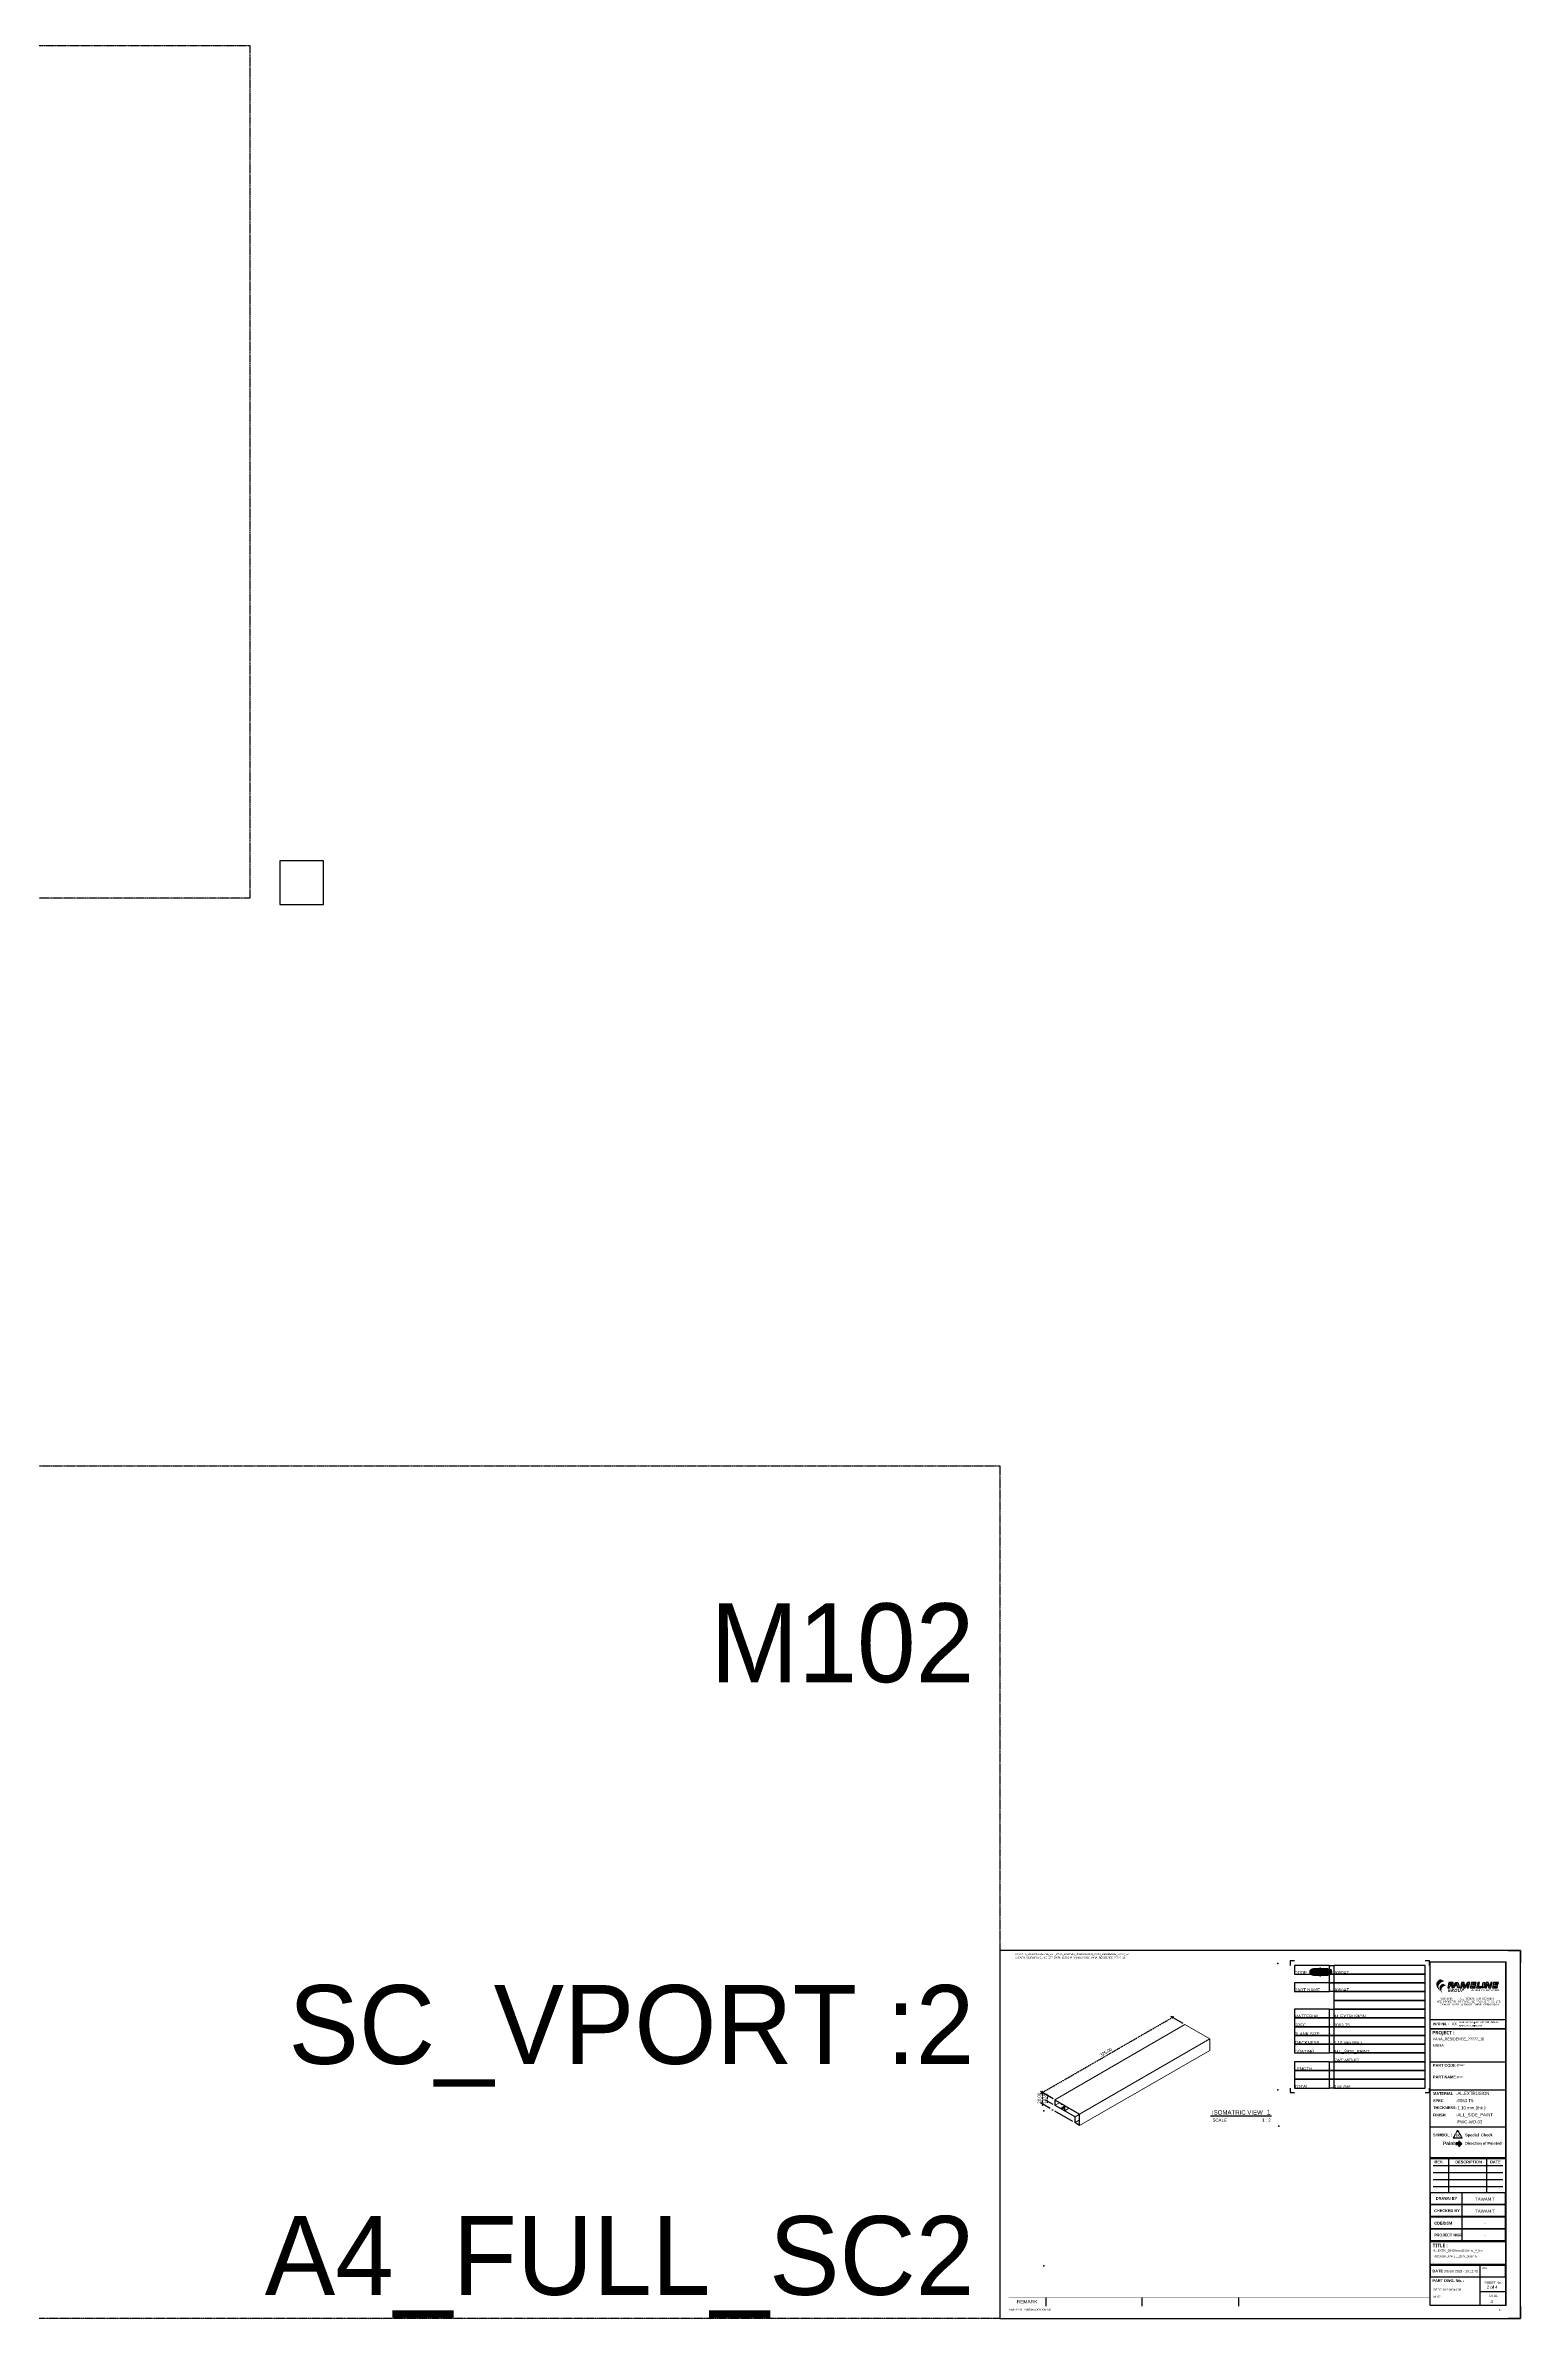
# Model space of a CAD drawing. Header units: millimetres. Extents: x -244126 to 368105, y -173968 to 259060.
# Drawn here: x -5256 to -3573, y 5494 to 8088 of the extents above; entities that cross this region are included whole.
import ezdxf
from ezdxf.enums import TextEntityAlignment as Align

# ---------------------------------------------------------------- set-up
doc = ezdxf.new("R2010")
doc.units = ezdxf.units.MM
doc.header["$MEASUREMENT"] = 0
for name, pattern in [('005_GG_TA_LINE', [13.75, 5, -1.25, 1.25, -1.25, 5]), ('ACAD_ISO04W100', [30, 24, -3, 0, -3]), ('BORDER2', [22.225, 6.35, -3.175, 6.35, -3.175, 0, -3.175]), ('HIDDEN', [9.525, 6.35, -3.175]), ('TA_G_001.00_GG_TA_L_INE', [2.95, 1.1, -0.25, 0.25, -0.25, 1.1]), ('TA_GL_000.00010', [0.000275, 0.0001, -2.5e-05, 2.5e-05, -2.5e-05, 0.0001])]:
    doc.linetypes.add(name, pattern=pattern)
for name, color, linetype in [('000 - D I M', 6, 'Continuous'), ('000 - D I M 0.25', 6, 'Continuous'), ('000 - H A T C H', 8, 'Continuous'), ('000 - L I N E 0.1', 1, 'Continuous'), ('000 - SYMBOL CON', 1, 'Continuous'), ('000 - T E X T', 4, 'Continuous'), ('000 - TITLEBLOCK', 4, 'Continuous'), ('A04_TUBE SERIES', 7, 'Continuous'), ('FL-Support ii', 5, 'Continuous'), ('T E X T', 4, 'Continuous')]:
    doc.layers.add(name, color=color, linetype=linetype)
doc.styles.add('BROWALLIA', font='BrowalliaUPC.ttf')
doc.styles.add('century gothic111111', font='CordiaUPC.ttf')
doc.styles.add('Cetury Gothic', font='GOTHIC.TTF')
doc.styles.add('CORDIA', font='cordia.shx')
doc.styles.add('MtXpl_BrowalliaUPC', font='BrowalliaUPC.ttf')
doc.styles.add('MtXpl_Century_Gothic', font='GOTHICB.TTF')
doc.styles.add('MtXpl_Malgun_Gothic', font='malgunbd.ttf')
doc.styles.add('TA', font='Cordia New.ttf', dxfattribs={"height": 4.5})
doc.dimstyles.new('DIM E-E', dxfattribs={"dimscale": 2, "dimtxt": 0.18, "dimasz": 0.1, "dimexe": 0.1, "dimexo": 0.1, "dimgap": 0.09, "dimtad": 1, "dimtoh": 1, "dimzin": 0, "dimdsep": 46, "dimtxsty": 'CORDIA', "dimblk": 'OBLIQUE', "dimcen": 0.1, "dimdle": 0.1, "dimclrd": 40, "dimclre": 140, "dimclrt": 3, "dimadec": 0, "dimazin": 0, "dimtfac": 1, "dimtix": 1, "dimtmove": 2, "dimatfit": 3, "dimfxl": 1, "dimtolj": 1, "dimtzin": 0, "dimarcsym": 0})

# ---------------------------------------------------------------- blocks, each defined once
blk = doc.blocks.new('A$Cfd196da9')
at = {"color": 0, "linetype": 'ByBlock', "const_width": 0.1}
blk.add_lwpolyline([(-143.5, -98), (96.5, -98), (96.5, 99), (-143.5, 99)], close=True, dxfattribs=at)
blk = doc.blocks.new('NEW LOGO FAMELINE')
h = blk.add_hatch(color=3)
h.dxf.hatch_style = 1
h.set_gradient(color1=(51, 51, 51), color2=(132, 132, 132), tint=1, name='INVHEMISPHERICAL')
edge = h.paths.add_edge_path()
edge.add_spline(control_points=[(167, -151), (166, -150), (165, -148), (162, -143), (159, -137), (158, -131), (159, -124), (162, -119), (167, -112), (175, -107), (183, -104), (187, -103)], knot_values=[0, 0, 0, 0, 3.999368, 8.221458, 16.423435, 22.935826, 28.683381, 35.030362, 41.70231, 52.106571, 65.045306, 65.045306, 65.045306, 65.045306], degree=3, periodic=0)
edge.add_line((187, -103), (167, -94))
edge.add_spline(control_points=[(167, -94), (165, -95), (161, -97), (155, -102), (150, -108), (148, -114), (148, -121), (150, -129), (153, -136), (158, -142), (162, -147), (165, -150), (167, -151)], knot_values=[0, 0, 0, 0, 7.114643, 15.455222, 22.761373, 29.246418, 36.248595, 42.954952, 52.716962, 59.173886, 65.493194, 72.469008, 72.469008, 72.469008, 72.469008], degree=3, periodic=0)
edge = h.paths.add_edge_path(flags=16)
edge.add_spline(control_points=[(174, -106), (174, -106), (173, -106), (169, -105), (163, -106), (156, -107), (153, -109), (151, -110)], knot_values=[0, 0, 0, 0, 1.056476, 5.025479, 11.599149, 18.811417, 24.352285, 24.352285, 24.352285, 24.352285], degree=3, periodic=0)
edge.add_spline(control_points=[(151, -110), (151, -110), (151, -110), (152, -108), (152, -107), (154, -105), (155, -104), (157, -102), (158, -101), (160, -99), (161, -98), (163, -98), (163, -97), (165, -96), (166, -96), (167, -95), (167, -95), (167, -95)], knot_values=[0.636744, 0.636744, 0.636744, 0.636744, 1.528083, 1.528083, 5.150301, 5.150301, 9.845601, 9.845601, 15.15015, 15.15015, 17.802424, 17.802424, 20.454698, 20.454698, 23.491903, 23.491903, 24.373762, 24.373762, 24.373762, 24.373762], degree=3, periodic=0)
edge.add_line((167, -95), (183, -103))
edge.add_spline(control_points=[(183, -103), (182, -103), (182, -103), (179, -104), (176, -105), (174, -106)], knot_values=[3.151221, 3.151221, 3.151221, 3.151221, 5.963358, 5.963358, 12.618488, 12.618488, 12.618488, 12.618488], degree=3, periodic=0)
h = blk.add_hatch(color=253)
h.dxf.hatch_style = 1
edge = h.paths.add_edge_path()
edge.add_spline(control_points=[(167, -95), (167, -95), (167, -95), (166, -96), (165, -96), (163, -97), (163, -98), (161, -98), (160, -99), (158, -101), (157, -102), (155, -104), (154, -105), (152, -107), (152, -108), (151, -110), (151, -110), (151, -110)], knot_values=[0.636744, 0.636744, 0.636744, 0.636744, 1.518603, 1.518603, 4.555808, 4.555808, 7.208082, 7.208082, 9.860357, 9.860357, 15.164905, 15.164905, 19.860205, 19.860205, 23.482423, 23.482423, 24.373762, 24.373762, 24.373762, 24.373762], degree=3, periodic=0)
edge.add_spline(control_points=[(151, -110), (153, -109), (156, -107), (163, -106), (169, -105), (173, -106), (174, -106), (174, -106)], knot_values=[0, 0, 0, 0, 5.540868, 12.753135, 19.326806, 23.295809, 24.352285, 24.352285, 24.352285, 24.352285], degree=3, periodic=0)
edge.add_spline(control_points=[(174, -106), (176, -105), (179, -104), (182, -103), (182, -103), (183, -103)], knot_values=[3.151221, 3.151221, 3.151221, 3.151221, 9.806351, 9.806351, 12.618488, 12.618488, 12.618488, 12.618488], degree=3, periodic=0)
edge.add_line((183, -103), (167, -95))
edge = h.paths.add_edge_path()
edge.add_spline(control_points=[(179, -117), (179, -117), (179, -117), (178, -117), (177, -118), (176, -119), (175, -119), (174, -120), (174, -120), (172, -121), (171, -122), (169, -124), (168, -125), (167, -127), (167, -128), (166, -129), (166, -129), (166, -129)], knot_values=[0.636744, 0.636744, 0.636744, 0.636744, 1.518603, 1.518603, 4.555808, 4.555808, 7.208082, 7.208082, 9.860357, 9.860357, 15.164905, 15.164905, 19.860205, 19.860205, 23.482423, 23.482423, 24.373762, 24.373762, 24.373762, 24.373762], degree=3, periodic=0)
edge.add_spline(control_points=[(166, -129), (166, -129), (167, -129), (167, -129)], knot_values=[0, 0, 0, 0, 1.522018, 1.522018, 1.522018, 1.522018], degree=3, periodic=0)
edge.add_spline(control_points=[(167, -129), (168, -128), (168, -128), (169, -127)], knot_values=[1.522018, 1.522018, 1.522018, 1.522018, 4.566053, 4.566053, 4.566053, 4.566053], degree=3, periodic=0)
edge.add_spline(control_points=[(169, -127), (169, -127), (170, -127), (171, -127), (172, -126)], knot_values=[4.566053, 4.566053, 4.566053, 4.566053, 5.540868, 7.610089, 7.610089, 7.610089, 7.610089], degree=3, periodic=0)
edge.add_spline(control_points=[(172, -126), (172, -126), (173, -126), (174, -126)], knot_values=[7.610089, 7.610089, 7.610089, 7.610089, 10.654125, 10.654125, 10.654125, 10.654125], degree=3, periodic=0)
edge.add_spline(control_points=[(174, -126), (175, -126), (176, -126), (177, -126), (178, -126)], knot_values=[10.654125, 10.654125, 10.654125, 10.654125, 12.753135, 15.220178, 15.220178, 15.220178, 15.220178], degree=3, periodic=0)
edge.add_spline(control_points=[(178, -126), (179, -125), (180, -125), (181, -125), (182, -125)], knot_values=[15.220178, 15.220178, 15.220178, 15.220178, 19.326806, 19.786231, 19.786231, 19.786231, 19.786231], degree=3, periodic=0)
edge.add_spline(control_points=[(182, -125), (182, -125), (183, -125), (183, -126)], knot_values=[19.786231, 19.786231, 19.786231, 19.786231, 22.069258, 22.069258, 22.069258, 22.069258], degree=3, periodic=0)
edge.add_spline(control_points=[(183, -126), (184, -126), (184, -126), (185, -126), (185, -126)], knot_values=[22.069258, 22.069258, 22.069258, 22.069258, 23.295809, 23.591276, 23.591276, 23.591276, 23.591276], degree=3, periodic=0)
edge.add_spline(control_points=[(185, -126), (185, -126), (185, -126), (185, -126)], knot_values=[23.591276, 23.591276, 23.591276, 23.591276, 24.352285, 24.352285, 24.352285, 24.352285], degree=3, periodic=0)
edge.add_spline(control_points=[(185, -126), (187, -125), (189, -124), (191, -124), (192, -123), (193, -123)], knot_values=[3.151221, 3.151221, 3.151221, 3.151221, 9.806351, 9.806351, 12.618488, 12.618488, 12.618488, 12.618488], degree=3, periodic=0)
edge.add_line((193, -123), (179, -117))
h = blk.add_hatch(color=3)
h.dxf.hatch_style = 1
h.set_gradient(color1=(51, 51, 51), color2=(132, 132, 132), tint=1, name='INVHEMISPHERICAL')
edge = h.paths.add_edge_path()
edge.add_spline(control_points=[(179, -163), (178, -162), (177, -160), (175, -156), (173, -152), (172, -146), (173, -141), (175, -136), (179, -131), (186, -126), (192, -124), (195, -123)], knot_values=[0, 0, 0, 0, 3.28902, 6.761203, 13.506384, 18.862075, 23.588778, 28.808439, 34.295348, 42.851654, 53.492273, 53.492273, 53.492273, 53.492273], degree=3, periodic=0)
edge.add_line((195, -123), (179, -116))
edge.add_spline(control_points=[(179, -116), (178, -116), (174, -118), (169, -122), (165, -127), (163, -133), (163, -138), (165, -145), (168, -150), (172, -155), (175, -159), (178, -162), (179, -163)], knot_values=[0, 0, 0, 0, 5.850974, 12.71014, 18.718608, 24.051811, 29.810295, 35.325501, 43.35363, 48.663707, 53.86061, 59.597414, 59.597414, 59.597414, 59.597414], degree=3, periodic=0)
edge = h.paths.add_edge_path(flags=16)
edge.add_spline(control_points=[(172, -126), (171, -127), (170, -127), (169, -127), (169, -127)], knot_values=[4.566053, 4.566053, 4.566053, 4.566053, 6.635274, 7.610089, 7.610089, 7.610089, 7.610089], degree=3, periodic=0)
edge.add_spline(control_points=[(169, -127), (168, -128), (168, -128), (167, -129)], knot_values=[1.522018, 1.522018, 1.522018, 1.522018, 4.566053, 4.566053, 4.566053, 4.566053], degree=3, periodic=0)
edge.add_spline(control_points=[(167, -129), (167, -129), (166, -129), (166, -129)], knot_values=[0, 0, 0, 0, 1.522018, 1.522018, 1.522018, 1.522018], degree=3, periodic=0)
edge.add_spline(control_points=[(166, -129), (166, -129), (166, -129), (167, -128), (167, -127), (168, -125), (169, -124), (171, -122), (172, -121), (174, -120), (174, -120), (175, -119), (176, -119), (177, -118), (178, -117), (179, -117), (179, -117), (179, -117)], knot_values=[0.636744, 0.636744, 0.636744, 0.636744, 1.528083, 1.528083, 5.150301, 5.150301, 9.845601, 9.845601, 15.15015, 15.15015, 17.802424, 17.802424, 20.454698, 20.454698, 23.491903, 23.491903, 24.373762, 24.373762, 24.373762, 24.373762], degree=3, periodic=0)
edge.add_line((179, -117), (193, -123))
edge.add_spline(control_points=[(193, -123), (192, -123), (191, -124), (189, -124), (187, -125), (185, -126)], knot_values=[3.151221, 3.151221, 3.151221, 3.151221, 5.963358, 5.963358, 12.618488, 12.618488, 12.618488, 12.618488], degree=3, periodic=0)
edge.add_spline(control_points=[(185, -126), (185, -126), (185, -126), (185, -126)], knot_values=[23.591276, 23.591276, 23.591276, 23.591276, 24.352285, 24.352285, 24.352285, 24.352285], degree=3, periodic=0)
edge.add_spline(control_points=[(185, -126), (185, -126), (184, -126), (184, -126), (183, -126)], knot_values=[22.069258, 22.069258, 22.069258, 22.069258, 22.364725, 23.591276, 23.591276, 23.591276, 23.591276], degree=3, periodic=0)
edge.add_spline(control_points=[(183, -126), (183, -125), (182, -125), (182, -125)], knot_values=[19.786231, 19.786231, 19.786231, 19.786231, 22.069258, 22.069258, 22.069258, 22.069258], degree=3, periodic=0)
edge.add_spline(control_points=[(182, -125), (181, -125), (180, -125), (179, -125), (178, -126)], knot_values=[15.220178, 15.220178, 15.220178, 15.220178, 15.679604, 19.786231, 19.786231, 19.786231, 19.786231], degree=3, periodic=0)
edge.add_spline(control_points=[(178, -126), (177, -126), (176, -126), (175, -126), (174, -126)], knot_values=[10.654125, 10.654125, 10.654125, 10.654125, 13.121167, 15.220178, 15.220178, 15.220178, 15.220178], degree=3, periodic=0)
edge.add_spline(control_points=[(174, -126), (173, -126), (172, -126), (172, -126)], knot_values=[7.610089, 7.610089, 7.610089, 7.610089, 10.654125, 10.654125, 10.654125, 10.654125], degree=3, periodic=0)
blk = doc.blocks.new('*U1670')
h = blk.add_hatch(color=3)
h.dxf.hatch_style = 1
h.paths.add_polyline_path([(510.9, 377.3), (512.7, 377.3), (513.2, 379.6), (516.3, 379.6), (516.5, 380.9), (513.5, 380.9), (513.8, 382.2), (517.1, 382.2), (517.3, 383.6), (512.2, 383.6)])
h.paths.add_polyline_path([(515.6, 377.3), (517.5, 377.3), (521.1, 382.3), (522.4, 377.3), (524.4, 377.3), (522.5, 383.6), (520.3, 383.6)])
h.paths.add_polyline_path([(528, 382.4), (529.1, 377.3), (530.9, 377.3), (534.1, 382.4), (533, 377.3), (534.7, 377.3), (536.1, 383.6), (533.3, 383.6), (530.4, 378.8), (529.5, 383.6), (526.7, 383.6), (525.4, 377.3), (526.9, 377.3)])
h.paths.add_polyline_path([(536.7, 377.3), (542.1, 377.3), (542.4, 378.6), (538.8, 378.6), (539.1, 379.8), (542.5, 379.8), (542.7, 381.1), (539.3, 381.1), (539.6, 382.2), (543.2, 382.2), (543.5, 383.6), (538, 383.6)])
h.paths.add_polyline_path([(543.8, 377.3), (549.2, 377.3), (549.5, 378.6), (545.9, 378.6), (547, 383.6), (545.2, 383.6)])
h.paths.add_polyline_path([(550.1, 377.3), (551.9, 377.3), (553.3, 383.6), (551.5, 383.6)])
h.paths.add_polyline_path([(553.4, 377.3), (555, 377.3), (556, 381.8), (557.9, 377.3), (560.3, 377.3), (561.6, 383.6), (560, 383.6), (559, 378.9), (557.1, 383.6), (554.7, 383.6)])
h.paths.add_polyline_path([(562, 377.3), (567.4, 377.3), (567.7, 378.6), (564.1, 378.6), (564.4, 379.8), (567.8, 379.8), (568, 381.1), (564.6, 381.1), (564.9, 382.2), (568.5, 382.2), (568.8, 383.6), (563.3, 383.6)])
h = blk.add_hatch(color=150)
h.dxf.hatch_style = 1
h.paths.add_polyline_path([(522.3, 215), (521.2, 213), (523.5, 213)])
at = {"layer": 'FL-Support ii'}
blk.add_hatch(color=1, dxfattribs=at).paths.add_polyline_path([(523.5, 200.4), (523.5, 202.8), (526.9, 199.4), (523.5, 196.1), (523.5, 198.4), (520.2, 198.4), (520.2, 200.4)])
at = {"color": 3, "linetype": 'Continuous'}
for p, q in [((490, 341.3), (578, 341.3)), ((490, 293.1), (578, 293.1)), ((578, 260.7), (490, 260.7)), ((578, 260.7), (490, 260.7)), ((578, 218.2), (490, 218.2)), ((511.8, 182.5), (511.8, 143.5)), ((555.2, 182.5), (555.2, 143.5)), ((494.2, 174.5), (573.8, 174.5)), ((527.2, 143.5), (527.2, 130.6)), ((527.2, 129.6), (527.2, 116.8)), ((527.2, 115.8), (527.2, 102.9)), ((527.2, 101.9), (527.2, 89)), ((547.4, 60.6), (547.4, 47.7)), ((547.4, 47.7), (547.4, 15)), ((547.4, 30.9), (577, 30.9))]:
    blk.add_line(p, q, dxfattribs=at)
at = {"color": 8, "linetype": 'Continuous'}
for p, q in [((494.2, 183.5), (573.8, 183.5)), ((494.2, 166.5), (573.8, 166.5)), ((494.2, 158.5), (573.8, 158.5)), ((494.2, 150.5), (573.8, 150.5))]:
    blk.add_line(p, q, dxfattribs=at)
at = {"color": 3}
for points in [[(517.3, 383.6), (512.2, 383.6), (510.9, 377.3), (512.7, 377.3), (513.2, 379.6), (516.3, 379.6), (516.5, 380.9), (513.5, 380.9), (513.8, 382.2), (517.1, 382.2), (517.3, 383.6)], [(515.6, 377.3), (520.3, 383.6), (522.5, 383.6), (524.4, 377.3), (522.4, 377.3), (521.1, 382.3), (517.5, 377.3), (515.6, 377.3)], [(525.4, 377.3), (526.9, 377.3), (528, 382.4), (529.1, 377.3), (530.9, 377.3), (534.1, 382.4), (533, 377.3), (534.7, 377.3), (536.1, 383.6), (533.3, 383.6), (530.4, 378.8), (529.5, 383.6), (526.7, 383.6), (525.4, 377.3)], [(547, 383.6), (545.2, 383.6), (543.8, 377.3), (549.2, 377.3), (549.5, 378.6), (545.9, 378.6), (547, 383.6)], [(551.5, 383.6), (553.3, 383.6), (551.9, 377.3), (550.1, 377.3), (551.5, 383.6)], [(553.4, 377.3), (555, 377.3), (556, 381.8), (557.9, 377.3), (560.3, 377.3), (561.6, 383.6), (560, 383.6), (559, 378.9), (557.1, 383.6), (554.7, 383.6), (553.4, 377.3)]]:
    blk.add_lwpolyline(points, dxfattribs=at)
for points in [[(539.6, 382.2), (543.2, 382.2), (543.5, 383.6), (538, 383.6), (536.7, 377.3), (542.1, 377.3), (542.4, 378.6), (538.8, 378.6), (539.1, 379.8), (542.5, 379.8), (542.7, 381.1), (539.3, 381.1)], [(564.9, 382.2), (568.5, 382.2), (568.8, 383.6), (563.3, 383.6), (562, 377.3), (567.4, 377.3), (567.7, 378.6), (564.1, 378.6), (564.4, 379.8), (567.8, 379.8), (568, 381.1), (564.6, 381.1)]]:
    blk.add_lwpolyline(points, close=True, dxfattribs=at)
at = {"color": 3, "linetype": 'Continuous'}
for points in [[(577, 331), (577, 330), (491, 330), (491, 331)], [(577, 182.5), (577, 183.5), (491, 183.5), (491, 182.5)], [(577, 130.6), (577, 143.5), (491, 143.5), (491, 130.6)], [(577, 116.8), (577, 129.6), (491, 129.6), (491, 116.8)], [(577, 102.9), (577, 115.8), (491, 115.8), (491, 102.9)], [(577, 89), (577, 101.9), (491, 101.9), (491, 89)], [(577, 88), (577, 61.6), (491, 61.6), (491, 88)], [(577, 47.7), (577, 60.6), (491, 60.6), (491, 47.7)], [(577, 47.7), (577, 15), (491, 15), (491, 47.7)]]:
    blk.add_lwpolyline(points, close=True, dxfattribs=at)
at = {"color": 150, "linetype": 'HIDDEN', "ltscale": 0.1}
blk.add_lwpolyline([(517.3, 206.3), (527.3, 206.3), (522.3, 215), (517.3, 206.3)], dxfattribs=at)
for p in [(317, 405), (541.3, 337.6), (541.3, 333.9), (317, 261)]:
    blk.add_point(p)
at = {"linetype": '005_GG_TA_LINE'}
for p in [(50, 237), (50, 60)]:
    blk.add_point(p, dxfattribs=at)
at = {"layer": '000 - L I N E 0.1', "color": 21, "linetype": 'Continuous'}
for points in [[(14.2, 420), (0, 420), (0, 405.8)], [(579.8, 420), (594, 420), (594, 405.8)], [(0, 14.2), (0, 0), (14.2, 0)], [(594, 14.2), (594, 0), (579.8, 0)]]:
    blk.add_lwpolyline(points, dxfattribs=at)
at = {"layer": '000 - T E X T', "color": 3}
for p, q in [((52.3, 24), (52.3, 14)), ((162.4, 14), (162.4, 24)), ((272.5, 14), (272.5, 24))]:
    blk.add_line(p, q, dxfattribs=at)
at = {"layer": '000 - T E X T', "color": 3, "const_width": 0.2}
blk.add_lwpolyline([(578, 14), (490, 14), (490, 408), (578, 408)], close=True, dxfattribs=at)
at = {"layer": '000 - T E X T', "color": 3}
blk.add_lwpolyline([(577, 15), (491, 15), (491, 407), (577, 407)], close=True, dxfattribs=at)
at = {"layer": '000 - T E X T', "color": 3, "const_width": 0.2}
blk.add_lwpolyline([(10, 24), (490, 24)], dxfattribs=at)
at = {"layer": '000 - TITLEBLOCK', "color": 250}
blk.add_lwpolyline([(0, 0), (594, 0), (594, 420), (0, 420)], close=True, dxfattribs=at)
at = {"layer": 'FL-Support ii', "color": 5}
blk.add_lwpolyline([(523.5, 196.1), (526.9, 199.4), (523.5, 202.8), (523.5, 200.4), (520.2, 200.4), (520.2, 198.4), (523.5, 198.4)], close=True, dxfattribs=at)
at = {"color": 3, "xscale": 0.2379114290367492, "yscale": 0.2379114290367492, "zscale": 0.2379114290367492}
blk.add_blockref('NEW LOGO FAMELINE', (462.7, 409.6), dxfattribs=at)
at = {"layer": '000 - T E X T', "color": 3, "xscale": 2, "yscale": 2, "zscale": 2}
blk.add_blockref('A$Cfd196da9', (297, 210), dxfattribs=at)
at = {"color": 4, "style": 'Cetury Gothic'}
blk.add_text(' 1:', height=2.5, dxfattribs=at).set_placement((568.4, 8.6))
at = {"color": 2, "attachment_point": 1, "style": 'Cetury Gothic'}
for s, width, insert, char_height in [('{\\f@Meiryo UI|b1|i1|c0|p34;\\T1.1;GROUP}', 22.519, (510.6, 376.3), 3.569), ('{\\fArial Black|b0|i1|c0|p34;\\T1.2;ALWAYS BEYOND}', 36.507, (537.4, 375.5), 1.903)]:
    blk.add_mtext_dynamic_manual_height_columns(s, width=width, gutter_width=5.95, heights=[0], dxfattribs=dict(at, insert=insert, char_height=char_height))
at = {"color": 4, "insert": (19.1, 21.3), "char_height": 4, "width": 228.247, "attachment_point": 1, "style": 'BROWALLIA'}
blk.add_mtext('{\\fCentury Gothic|b0|i0|c0|p34;REMARK}', dxfattribs=at)
at = {"color": 4, "style": 'TA'}
blk.add_attdef('PAPER_SIZE', text='', height=2.5, dxfattribs=at).set_placement((568.6, 10), align=Align.MIDDLE_RIGHT)
blk.add_attdef('SCALE_SIZE', text='', height=2.5, dxfattribs=at).set_placement((573.5, 10), align=Align.MIDDLE_LEFT)
at = {"layer": '000 - D I M 0.25', "color": 2, "insert": (519, 202), "char_height": 4, "width": 134.227, "attachment_point": 3, "style": 'BROWALLIA'}
blk.add_mtext('{\\fBrowalliaUPC|b1|i0|c222|p34;Paint}', dxfattribs=at)
at = {"layer": '000 - H A T C H', "color": 4, "insert": (10.9, 11.4), "char_height": 2.543, "attachment_point": 1, "style": 'century gothic111111'}
blk.add_mtext('FM-B2-DE-06/Rev.0/10-06-56', dxfattribs=at)
at = {"layer": '000 - T E X T', "linetype": '005_GG_TA_LINE', "insert": (506.9, 55.4), "char_height": 2.688, "attachment_point": 1, "style": 'Cetury Gothic'}
blk.add_mtext(' 06/10/ 2023 - 15:12:43 ', dxfattribs=at)
at = {"layer": '000 - T E X T', "color": 250, "style": 'TA'}
for tag, height, p in [('SUPERLINK', 2, (17.3, 415.8)), ('SC', 40, (3.4, 375.2)), ('NAMEFILE', 2, (17.3, 411.8))]:
    blk.add_attdef(tag, text='', height=height, dxfattribs=at).set_placement(p, align=Align.MIDDLE_LEFT)
at = {"layer": '000 - T E X T', "color": 4, "style": 'TA'}
for tag, height, p in [('NAME_JOB_1', 2, (523.7, 338.3)), ('NAME_PROJECT_1', 3, (493.8, 319)), ('NAME_PROJECT_2', 3, (493.8, 311.6)), ('NAME_JOB_2', 2, (523.7, 333.9)), ('NAME_PROJECT_3', 3, (493.8, 304.2)), ('CODE_VALUE_1', 1.9, (521.1, 289.1)), ('CODE_VALUE_2', 1.9, (521.1, 283.1)), ('PART_NAME_VALUE_1', 1.9, (521.1, 275.9)), ('PART_NAME_VALUE_2', 1.9, (521.1, 269.9)), ('PART_NAME_VALUE_3', 1.9, (521.1, 263.9)), ('THICKNESS_VALUE', 3.6, (522, 240.5)), ('SPEC_VALUE', 3.6, (522, 248.7)), ('COATING_VALUE_1', 3.6, (522, 232.5)), ('MATTERIAL_VALUE_1', 3.6, (522, 256.9)), ('COATING_VALUE_2', 3.6, (522, 224.5)), ('NAME_TITLE_1', 2.4, (494.5, 77.6)), ('NAME_TITLE_2', 2.4, (494.5, 71)), ('NAME_TITLE_3', 2.4, (494.5, 64.3)), ('DRAWING_NO1', 2.4, (494.6, 32.9)), ('DRAWING_NO2', 2.4, (494.6, 24.9))]:
    blk.add_attdef(tag, text='', height=height, dxfattribs=at).set_placement(p, align=Align.MIDDLE_LEFT)
for tag, p in [('NAME_DAFT', (553.4, 136.2)), ('NAME_DESIGNER', (553.4, 109.2)), ('NAME_CHECKED', (553.4, 122.6)), ('NAME_DESIGN_MGR', (553.4, 95.1))]:
    blk.add_attdef(tag, text='', height=3.6, dxfattribs=at).set_placement(p, align=Align.MIDDLE_CENTER)
for tag, p, height in [('REV', (553.5, 50.2), 3.75), ('NAME_REMARK', (55.3, 17.3), 4)]:
    blk.add_attdef(tag, p, '', height=height, dxfattribs=at)
at = {"layer": '000 - T E X T', "color": 4, "style": 'Cetury Gothic'}
for tag, p in [('SHEET_NO.', (561.6, 34)), ('TOTAL_SHEET_NO.', (561, 17.6))]:
    blk.add_attdef(tag, text='', height=3.6, dxfattribs=at).set_placement(p, align=Align.CENTER)
at = {"layer": 'T E X T', "color": 4, "linetype": '005_GG_TA_LINE'}
for s, height, style, p in [(' WARNING :         ALL  DESIGN  AND  DRAWING', 2, 'Cetury Gothic', (502.1, 364)), ('W/O N0. :', 3, 'MtXpl_Malgun_Gothic', (493.9, 334.7)), ('ARE  PROPERTY  OF  FAMELINE  PRODUCTS  CO.,LTD.', 2, 'Cetury Gothic', (498.6, 360.6)), (' CANNOT   USED   WITHOUT   THEIR   PERMISSION', 2, 'Cetury Gothic', (501.4, 357.3)), ('XX', 3.2, 'Cetury Gothic', (515.6, 334.6)), ('PROJECT :', 4, 'MtXpl_Malgun_Gothic', (493.4, 324.2)), ('PART CODE :', 3.2, 'MtXpl_Century_Gothic', (494, 287.4)), ('PART NAME :', 3.2, 'MtXpl_Century_Gothic', (494, 274.1)), ('FINISH', 3.2, 'MtXpl_Century_Gothic', (493.9, 230.6)), ('THICKNESS', 3.2, 'MtXpl_Century_Gothic', (494.3, 239)), ('SPEC', 3.2, 'MtXpl_Century_Gothic', (494.2, 247)), ('MATERIAL', 3.2, 'MtXpl_Century_Gothic', (494.2, 255.1)), (':', 3.2, 'MtXpl_Century_Gothic', (519.8, 255.1)), (':', 3.2, 'MtXpl_Century_Gothic', (519.8, 247.1)), (':', 3.2, 'MtXpl_Century_Gothic', (519.8, 239.1)), ('SYMBOL :', 3.2, 'MtXpl_Century_Gothic', (494.2, 207.9)), (':', 3.2, 'MtXpl_Century_Gothic', (519.8, 230.7)), ('Special  Check', 3.2, 'MtXpl_Century_Gothic', (530.9, 207.8)), ('Direction of Painted', 3.2, 'MtXpl_Century_Gothic', (530.6, 198.3)), ('REV.', 3.2, 'MtXpl_Century_Gothic', (495.8, 177.1)), ('DESCRIPTION', 3.2, 'MtXpl_Century_Gothic', (519.6, 177)), ('DATE', 3.2, 'MtXpl_Century_Gothic', (559.2, 177.1)), ('DRAWN BY', 3.2, 'MtXpl_Century_Gothic', (497.4, 135.4)), ('CHECKED BY', 3.2, 'MtXpl_Century_Gothic', (495.4, 121.4)), ('CDE/DSM', 3.2, 'MtXpl_Century_Gothic', (495.6, 107.2)), ('TITLE :', 4, 'MtXpl_Malgun_Gothic', (493.8, 81.3)), ('PROJECT MGR.', 3.2, 'MtXpl_Century_Gothic', (495.2, 93.7)), ('DATE :', 3.2, 'MtXpl_Century_Gothic', (493.5, 52.6)), ('REV.', 2.4, 'Cetury Gothic', (549.2, 56.5)), ('PART DWG. No. :', 3.2, 'MtXpl_Century_Gothic', (493.5, 41.7)), ('SHEET No.', 2.8, 'Cetury Gothic', (552.7, 39.6)), ('TOTAL', 2.8, 'Cetury Gothic', (555.7, 24.6))]:
    blk.add_text(s, height=height, dxfattribs=dict(at, style=style)).set_placement(p)
at = {"layer": 'T E X T', "color": 150, "insert": (520.2, 210.3), "char_height": 2.56, "attachment_point": 1, "style": 'Cetury Gothic'}
blk.add_mtext('{\\fCentury Gothic|b1|i0|c0|p34;SC}', dxfattribs=at)
blk = doc.blocks.new('*U382')
at = {"color": 4}
blk.add_line((-4.3, 5.7), (-39.1, 5.7), dxfattribs=at)
blk.add_point((0, 0))
at = {"color": 4, "linetype": 'BORDER2', "style": 'Cetury Gothic'}
blk.add_text('SCALE', height=1.8, dxfattribs=at).set_placement((-37.9, 2.5))
at = {"color": 0, "style": 'TA'}
blk.add_attdef('HEADING', (-38.2, 6.6), '', height=2.5, dxfattribs=at)
for tag, height, p in [('LO', 2.7, (-4.8, 6.6)), ('SC', 1.85, (-4.7, 2.5))]:
    blk.add_attdef(tag, text='', height=height, dxfattribs=at).set_placement(p, align=Align.RIGHT)
blk = doc.blocks.new('A$C829836ee')
for p in [(0, 3), (0, -3)]:
    blk.add_point(p)
blk = doc.blocks.new('*U4955')
at = {"layer": '000 - H A T C H'}
h = blk.add_hatch(color=250, dxfattribs=at)
h.dxf.hatch_style = 1
edge = h.paths.add_edge_path()
edge.add_arc((10.9, -3.8), 2, 90, 270, ccw=False)
edge.add_line((10.9, -1.8), (19.1, -1.8))
edge.add_arc((19.1, -3.8), 2, -90, 90, ccw=False)
edge.add_line((19.1, -5.8), (10.9, -5.8))
at = {"layer": '000 - SYMBOL CON', "color": 2}
blk.add_lwpolyline([(10.9, -5.8, -1), (10.9, -1.8), (19.1, -1.8, -1), (19.1, -5.8)], format="xyb", close=True, dxfattribs=at)
at = {"layer": 'A04_TUBE SERIES', "color": 3}
blk.add_point((12.4, -3.8), dxfattribs=at)
at = {"layer": 'Defpoints', "color": 250}
for points in [[(0, 2.5), (-2.5, 2.5), (-2.5, 0)], [(77, 0), (77, 2.5), (74.5, 2.5)], [(-2.5, -70), (-2.5, -72.5), (0, -72.5)], [(74.5, -72.5), (77, -72.5), (77, -70)]]:
    blk.add_lwpolyline(points, dxfattribs=at)
for points in [[(0, -5), (20, -5), (20, 0), (0, 0)], [(20, 0), (22.5, 0), (22.5, -5), (20, -5)], [(22.5, -5), (74.5, -5), (74.5, 0), (22.5, 0)], [(0, -15), (20, -15), (20, -10), (0, -10)], [(20, -5), (22.5, -5), (22.5, -10), (20, -10)], [(20, -10), (22.5, -10), (22.5, -15), (20, -15)], [(22.5, -10), (74.5, -10), (74.5, -5), (22.5, -5)], [(22.5, -15), (74.5, -15), (74.5, -10), (22.5, -10)], [(0, -30), (20, -30), (20, -25), (0, -25)], [(20, -25), (22.5, -25), (22.5, -30), (20, -30)], [(22.5, -20), (74.5, -20), (74.5, -15), (22.5, -15)], [(22.5, -25), (74.5, -25), (74.5, -20), (22.5, -20)], [(22.5, -30), (74.5, -30), (74.5, -25), (22.5, -25)], [(0, -35), (20, -35), (20, -30), (0, -30)], [(0, -40), (20, -40), (20, -35), (0, -35)], [(20, -30), (22.5, -30), (22.5, -35), (20, -35)], [(20, -35), (22.5, -35), (22.5, -40), (20, -40)], [(22.5, -35), (74.5, -35), (74.5, -30), (22.5, -30)], [(22.5, -40), (74.5, -40), (74.5, -35), (22.5, -35)], [(0, -45), (20, -45), (20, -40), (0, -40)], [(0, -50), (20, -50), (20, -45), (0, -45)], [(20, -40), (22.5, -40), (22.5, -45), (20, -45)], [(20, -45), (22.5, -45), (22.5, -50), (20, -50)], [(22.5, -45), (74.5, -45), (74.5, -40), (22.5, -40)], [(22.5, -50), (74.5, -50), (74.5, -45), (22.5, -45)], [(22.5, -55), (74.5, -55), (74.5, -50), (22.5, -50)], [(0, -60), (20, -60), (20, -55), (0, -55)], [(0, -65), (20, -65), (20, -60), (0, -60)], [(20, -55), (22.5, -55), (22.5, -60), (20, -60)], [(20, -60), (22.5, -60), (22.5, -65), (20, -65)], [(22.5, -60), (74.5, -60), (74.5, -55), (22.5, -55)], [(22.5, -65), (74.5, -65), (74.5, -60), (22.5, -60)], [(0, -70), (20, -70), (20, -65), (0, -65)], [(20, -65), (22.5, -65), (22.5, -70), (20, -70)], [(22.5, -70), (74.5, -70), (74.5, -65), (22.5, -65)]]:
    blk.add_lwpolyline(points, close=True, dxfattribs=at)
at = {"xscale": 0.7454636594928784, "yscale": 0.7454636594928784, "zscale": 0.7454636594928784}
blk.add_blockref('A$C829836ee', (14.7, -3.8), dxfattribs=at)
at = {"layer": '000 - T E X T', "linetype": 'BORDER2', "style": 'TA'}
for s, p in [('CODE', (0, -5)), ('PART NAME', (0, -15)), (':', (20, -15)), ('SPEC', (0, -35)), ('MATTERIAL', (0, -30)), ('BLANK SIZE', (0, -40)), (':', (20, -30)), (':', (20, -35)), (':', (20, -40)), ('THICKNESS', (0, -45)), ('COATING', (0, -50)), (':', (20, -45)), (':', (20, -50)), ('LENGTH', (0, -60)), (':', (20, -60)), (':', (20, -65)), ('TOTAL', (0, -70)), (':', (20, -70))]:
    blk.add_text(s, height=1.8, dxfattribs=at).set_placement(p)
at = {"layer": '000 - T E X T', "style": 'TA', "flags": 1}
blk.add_attdef('BLK_NAME', (2, 0.9), '', height=1.8, dxfattribs=at)
at = {"layer": '000 - T E X T', "style": 'MtXpl_BrowalliaUPC'}
blk.add_attdef('NO.CODE', text='', height=1.49, dxfattribs=at).set_placement((15, -3.8), align=Align.MIDDLE_CENTER)
at = {"layer": '000 - T E X T', "style": 'TA'}
for tag, p in [('CODE_VALUE_1', (22.5, -5)), ('CODE_VALUE_2', (22.5, -10)), ('PART_NAME_VALUE_1', (22.5, -15)), ('PART_NAME_VALUE_2', (22.5, -20)), ('PART_NAME_VALUE_3', (22.5, -25)), ('SPEC_VALUE', (22.5, -35)), ('MATTERIAL_VALUE_1', (22.5, -30)), ('BLANK_SIZE_VALUE', (22.5, -40)), ('THICKNESS_VALUE', (22.5, -45)), ('COATING_VALUE_1', (22.5, -50)), ('COATING_VALUE_2', (22.5, -55)), ('LENGTH_VALUE_1', (22.5, -60)), ('LENGTH_VALUE_2', (22.5, -65)), ('TOTAL_VALUE', (22.5, -70))]:
    blk.add_attdef(tag, p, '', height=1.8, dxfattribs=at)
blk = doc.blocks.new('_Oblique')
at = {"color": 0, "linetype": 'ByBlock', "lineweight": -2}
blk.add_line((-0.5, -0.5), (0.5, 0.5), dxfattribs=at)
blk = doc.blocks.new('*D434')
at = {"layer": '000 - D I M', "color": 40, "linetype": 'TA_GL_000.00010', "lineweight": -2, "transparency": 16777216}
blk.add_line((-4633.8, 5749.6), (-4481.9, 5837.3), dxfattribs=at)
at = {"layer": '000 - D I M', "color": 140, "linetype": 'ACAD_ISO04W100', "lineweight": -2, "transparency": 16777216}
for p, q in [((-4471.3, 5829.2), (-4485.6, 5837.5)), ((-4619.8, 5743.5), (-4634.1, 5751.8))]:
    blk.add_line(p, q, dxfattribs=at)
at = {"layer": 'Defpoints', "color": 0, "linetype": 'TA_GL_000.00010', "transparency": 16777216}
for p in [(-4483.6, 5836.3), (-4469.3, 5828.1), (-4617.8, 5742.3)]:
    blk.add_point(p, dxfattribs=at)
at = {"layer": '000 - D I M', "color": 40, "linetype": 'TA_GL_000.00010', "lineweight": -2, "transparency": 16777216, "xscale": 2, "yscale": 2, "zscale": 2}
for p, rotation in [((-4483.6, 5836.3), 29.99999999999996), ((-4632.1, 5750.6), 210)]:
    blk.add_blockref('_Oblique', p, dxfattribs=dict(at, rotation=rotation))
at = {"layer": '000 - D I M', "color": 3, "linetype": 'TA_GL_000.00010', "transparency": 16777216, "insert": (-4559.6, 5796.6), "char_height": 3.6, "attachment_point": 5, "rotation": 30, "style": 'CORDIA'}
blk.add_mtext('\\A1;325.00', dxfattribs=at)
blk = doc.blocks.new('*D435')
at = {"layer": '000 - D I M', "color": 140, "linetype": 'ACAD_ISO04W100', "lineweight": -2, "transparency": 16777216}
for p, q in [((-4619.8, 5743.5), (-4628.5, 5748.6)), ((-4619.8, 5737), (-4628.5, 5742))]:
    blk.add_line(p, q, dxfattribs=at)
at = {"layer": '000 - D I M', "color": 40, "linetype": 'TA_GL_000.00010', "lineweight": -2, "transparency": 16777216}
for p, q in [((-4626.5, 5747.4), (-4626.5, 5749.4)), ((-4626.5, 5747.4), (-4626.5, 5740.9)), ((-4626.5, 5740.9), (-4626.5, 5738.9))]:
    blk.add_line(p, q, dxfattribs=at)
at = {"layer": 'Defpoints', "color": 0, "linetype": 'TA_GL_000.00010', "transparency": 16777216}
for p in [(-4626.5, 5740.9), (-4617.8, 5742.3), (-4617.8, 5735.8)]:
    blk.add_point(p, dxfattribs=at)
at = {"layer": '000 - D I M', "color": 40, "linetype": 'TA_GL_000.00010', "lineweight": -2, "transparency": 16777216, "xscale": 2, "yscale": 2, "zscale": 2}
for p, rotation in [((-4626.5, 5747.4), 270), ((-4626.5, 5740.9), 90)]:
    blk.add_blockref('_Oblique', p, dxfattribs=dict(at, rotation=rotation))
at = {"layer": '000 - D I M', "color": 3, "linetype": 'TA_GL_000.00010', "transparency": 16777216, "insert": (-4630.1, 5744.1), "char_height": 3.6, "attachment_point": 5, "rotation": 90, "style": 'CORDIA'}
blk.add_mtext('\\A1;10.00', dxfattribs=at)
blk = doc.blocks.new('*D436')
at = {"layer": '000 - D I M', "color": 140, "linetype": 'ACAD_ISO04W100', "lineweight": -2, "transparency": 16777216}
for p, q in [((-4619.8, 5743.5), (-4634.1, 5751.8)), ((-4597.1, 5717.4), (-4634.1, 5738.7))]:
    blk.add_line(p, q, dxfattribs=at)
at = {"layer": '000 - D I M', "color": 40, "linetype": 'TA_GL_000.00010', "lineweight": -2, "transparency": 16777216}
for p, q in [((-4632.1, 5750.6), (-4632.1, 5752.6)), ((-4632.1, 5750.6), (-4632.1, 5737.5)), ((-4632.1, 5737.5), (-4632.1, 5735.5))]:
    blk.add_line(p, q, dxfattribs=at)
at = {"layer": 'Defpoints', "color": 0, "linetype": 'TA_GL_000.00010', "transparency": 16777216}
for p in [(-4632.1, 5737.5), (-4617.8, 5742.3), (-4595.1, 5716.2)]:
    blk.add_point(p, dxfattribs=at)
at = {"layer": '000 - D I M', "color": 40, "linetype": 'TA_GL_000.00010', "lineweight": -2, "transparency": 16777216, "xscale": 2, "yscale": 2, "zscale": 2}
for p, rotation in [((-4632.1, 5750.6), 270), ((-4632.1, 5737.5), 90)]:
    blk.add_blockref('_Oblique', p, dxfattribs=dict(at, rotation=rotation))
at = {"layer": '000 - D I M', "color": 3, "linetype": 'TA_GL_000.00010', "transparency": 16777216, "insert": (-4635.7, 5744.1), "char_height": 3.6, "attachment_point": 5, "rotation": 90, "style": 'CORDIA'}
blk.add_mtext('\\A1;20.00', dxfattribs=at)
blk = doc.blocks.new('GV3')
at = {"color": 250, "linetype": 'TA_G_001.00_GG_TA_L_INE'}
blk.add_lwpolyline([(-34, 7.2), (-1166.4, 7.2), (-1166.4, 980.3), (-34, 980.3)], close=True, dxfattribs=at)
at = {"color": 0, "lineweight": -3}
blk.add_lwpolyline([(0, 0), (50, 0), (50, 50), (0, 50)], close=True, dxfattribs=at)
at = {"color": 150, "linetype": '005_GG_TA_LINE', "style": 'TA'}
for tag, p in [('NAME_VIEWPORT', (-63.3, 706.4)), ('SC_VPORT', (-63.3, 270.8)), ('SEQ_VIEWPORT', (-63.3, 7.2))]:
    blk.add_attdef(tag, text='', height=90, dxfattribs=at).set_placement(p, align=Align.BOTTOM_RIGHT)
blk = doc.blocks.new('*U457')
at = {"color": 250, "linetype": 'TA_G_001.00_GG_TA_L_INE'}
blk.add_lwpolyline([(0, 0), (-1132.4, 0), (-1132.4, 973), (0, 973)], close=True, dxfattribs=at)
at = {"color": 0, "lineweight": -3}
blk.add_lwpolyline([(0, 0), (594, 0), (594, 420), (0, 420)], close=True, dxfattribs=at)
at = {"color": 150, "linetype": '005_GG_TA_LINE', "style": 'TA'}
for tag, p in [('NAME_VIEWPORT', (-29.2, 699.1)), ('SC_VPORT', (-29.2, 263.5)), ('SEQ_VIEWPORT', (-29.2, 0))]:
    blk.add_attdef(tag, text='', height=90, dxfattribs=at).set_placement(p, align=Align.BOTTOM_RIGHT)
blk = doc.blocks.new('A$Cc62f300c')
at = {"layer": 'A04_TUBE SERIES', "color": 3, "linetype": 'Continuous', "lineweight": 0, "extrusion": (-5.55112e-17, 0.816497, 0.57735)}
for p, q in [((0, 0), (148.472, 85.72)), ((148.472, 85.72), (176.756, 69.39)), ((28.284, -16.33), (176.756, 69.39)), ((28.284, -29.394), (176.756, 56.326)), ((176.756, 69.39), (176.756, 56.326)), ((0, 0), (28.284, -16.33)), ((0, -6.532), (0, 0)), ((22.627, -19.596), (0, -6.532)), ((0.453, -0.784), (7.071, -4.605)), ((0.453, -6.271), (0.453, -0.784)), ((0.453, -6.271), (5.204, -3.527)), ((7.071, -10.092), (0.453, -6.271)), ((7.071, -4.605), (7.071, -5.258)), ((7.071, -5.258), (7.92, -5.748)), ((7.071, -9.439), (10.748, -7.316)), ((7.071, -9.439), (7.071, -10.092)), ((7.92, -9.929), (7.071, -9.439)), ((7.92, -5.095), (10.748, -6.728)), ((7.92, -5.748), (7.92, -5.095)), ((7.92, -5.748), (8.485, -5.422)), ((7.92, -9.929), (10.748, -8.296)), ((7.92, -10.582), (10.748, -8.949)), ((7.92, -10.582), (7.92, -9.929)), ((10.748, -12.215), (7.92, -10.582)), ((10.748, -6.728), (10.748, -12.215)), ((11.201, -6.989), (27.719, -16.526)), ((11.201, -12.476), (11.201, -6.989)), ((11.201, -12.476), (15.952, -9.733)), ((23.193, -19.4), (11.201, -12.476)), ((22.627, -26.128), (22.627, -19.596)), ((23.193, -19.4), (27.719, -16.787)), ((23.193, -25.801), (23.193, -19.4)), ((23.193, -25.801), (27.719, -23.189)), ((27.719, -28.414), (23.193, -25.801)), ((27.719, -16.526), (27.719, -28.414)), ((28.284, -16.33), (28.284, -29.394)), ((28.284, -29.394), (22.627, -26.128))]:
    blk.add_line(p, q, dxfattribs=at)
at = {"layer": '000 - D I M', "linetype": 'TA_GL_000.00010'}
for p2, distance, text, picture, middle in [((148.472, 85.72), 14.303, '325.00', '*D434', (58.133, 54.236)), ((0, -6.532), -8.752, '10.00', '*D435', (-12.352, 1.787))]:
    dim = blk.add_aligned_dim(p1=(0, 0), p2=p2, distance=distance, text=text, dimstyle='DIM E-E', override={"dimscale": 20}, dxfattribs=at)
    dim.commit()
    dim.dimension.update_dxf_attribs({"geometry": picture, "text_midpoint": middle, "insert": (4617.771, -5742.35)})
dim = blk.add_linear_dim(base=(-14.303, -4.806), p1=(0, 0), p2=(22.627, -26.128), angle=90, text='20.00', dimstyle='DIM E-E', override={"dimscale": 20}, dxfattribs=at)
dim.commit()
dim.dimension.update_dxf_attribs({"geometry": '*D436', "text_midpoint": (-17.903, 1.726), "insert": (4617.771, -5742.35)})

msp = doc.modelspace()

# ---------------------------------------------------------------- block references
at = {"color": 3}
msp.add_blockref('GV3', (-4988.51995, 7107.89779), dxfattribs=at)
for name, values in [('*U457', {'NAME_VIEWPORT': 'M102', 'SEQ_VIEWPORT': 'A4_FULL_SC2', 'SC_VPORT': 'SC_VPORT :2'}), ('*U1670', {'NAME_JOB_1': '2024_09_08_BU2_430_349_349001', 'NAME_JOB_2': 'SPEC-BU2-2024-038', 'NAME_PROJECT_1': 'VANA_RESIDENCE_วัชรพล_18', 'NAME_PROJECT_2': 'MNMA', 'CODE_VALUE_1': '2050AT', 'PART_NAME_VALUE_1': '2050AT', 'MATTERIAL_VALUE_1': 'AL.EXTRUSION', 'SPEC_VALUE': '6063 T5', 'THICKNESS_VALUE': '1.10 mm.(thk.)', 'COATING_VALUE_1': 'ALL_SIDE_PAINT', 'COATING_VALUE_2': 'FWC-WD-03', 'NAME_DAFT': 'TAWAN.T', 'NAME_CHECKED': 'TAWAN.T', 'NAME_DESIGNER': '-', 'NAME_DESIGN_MGR': '-', 'NAME_TITLE_1': 'AL.EXTR._25x50mm.@50mm._V_line', 'NAME_TITLE_2': 'MOCKUP_PANEL_300x1000mm.', 'NAME_TITLE_3': '-', 'DRAWING_NO1': 'SPEC-BU2-2024-038', 'DRAWING_NO2': 'M102', 'SHEET_NO.': '2 of 4', 'TOTAL_SHEET_NO.': '4', 'SUPERLINK': 'C:\\\\TA\\\\TA_WORK\\\\FAMELINE_EST_DATA_2020\\\\349_MNMA\\\\349001_VANA_RESIDENCE_วัชรพล_18', 'NAMEFILE': 'C:\\TA\\TA_WORK\\FAMELINE_EST_DATA_2020\\349_MNMA\\349001_VANA_RESIDENCE_วัชรพล_18'})]:
    msp.add_blockref(name, (-4166.84094, 5494.49185)).add_auto_attribs(values)
at = {"linetype": 'TA_GL_000.00010'}
msp.add_blockref('A$Cc62f300c', (-4104.14648, 5744.12899), dxfattribs=at)
at = {"layer": '000 - T E X T', "xscale": 2, "yscale": 2, "zscale": 2}
for name, p, values in [('*U4955', (-3830.84094, 5897.49185), {'NO.CODE': '2050AT', 'CODE_VALUE_1': '2050AT', 'PART_NAME_VALUE_1': '2050AT', 'MATTERIAL_VALUE_1': 'AL.EXTRUSION', 'SPEC_VALUE': '6063 T5', 'THICKNESS_VALUE': '1.10 mm.(thk.)', 'COATING_VALUE_1': 'ALL_SIDE_PAINT', 'COATING_VALUE_2': 'FWC-WD-03', 'TOTAL_VALUE': '4 pc./set'}), ('*U382', (-3848.4463, 5714.04624), {'HEADING': 'ISOMATRIC VIEW', 'LO': '1', 'SC': '1 : 2'})]:
    msp.add_blockref(name, p, dxfattribs=at).add_auto_attribs(values)

doc.saveas('drawing.dxf')
